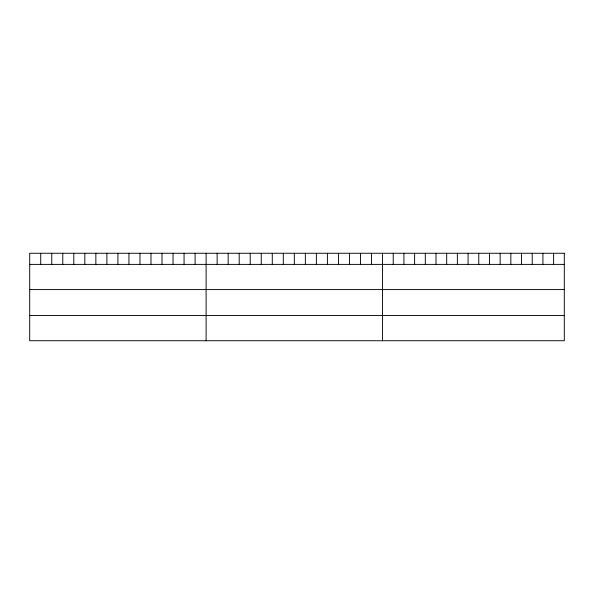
<?xml version="1.0" encoding="UTF-8"?>
<svg xmlns="http://www.w3.org/2000/svg" width="594" height="594" viewBox="0 0 594 594"><rect width="100%" height="100%" fill="white"/><g stroke="black" fill="none" stroke-linecap="round" stroke-linejoin="round"><path stroke-width="0.89" d="M29.7 264.389L564.3 264.389M29.7 289.582L564.3 289.582M29.7 315.54L564.3 315.54M553.608 253.267L553.608 264.389M542.916 253.267L542.916 264.389M532.224 253.267L532.224 264.389M521.532 253.267L521.532 264.389M510.84 253.267L510.84 264.389M500.148 253.267L500.148 264.389M489.456 253.267L489.456 264.389M478.764 253.267L478.764 264.389M468.072 253.267L468.072 264.389M457.38 253.267L457.38 264.389M446.688 253.267L446.688 264.389M435.996 253.267L435.996 264.389M425.304 253.267L425.304 264.389M414.612 253.267L414.612 264.389M403.92 253.267L403.92 264.389M393.228 253.267L393.228 264.389M382.536 253.267L382.536 340.733M371.51 253.267L371.51 264.389M360.484 253.267L360.484 264.389M349.458 253.267L349.458 264.389M338.432 253.267L338.432 264.389M327.405 253.267L327.405 264.389M316.379 253.267L316.379 264.389M305.353 253.267L305.353 264.389M294.327 253.267L294.327 264.389M283.301 253.267L283.301 264.389M272.275 253.267L272.275 264.389M261.249 253.267L261.249 264.389M250.223 253.267L250.223 264.389M239.196 253.267L239.196 264.389M228.17 253.267L228.17 264.389M217.144 253.267L217.144 264.389M206.118 253.267L206.118 340.733M195.092 253.267L195.092 264.389M184.066 253.267L184.066 264.389M173.04 253.267L173.04 264.389M162.013 253.267L162.013 264.389M150.987 253.267L150.987 264.389M139.961 253.267L139.961 264.389M128.935 253.267L128.935 264.389M117.909 253.267L117.909 264.389M106.883 253.267L106.883 264.389M95.857 253.267L95.857 264.389M84.831 253.267L84.831 264.389M73.805 253.267L73.805 264.389M62.778 253.267L62.778 264.389M51.752 253.267L51.752 264.389M40.726 253.267L40.726 264.389M564.3 253.267L29.7 253.267L29.7 340.733L564.3 340.733L564.3 253.267"/></g></svg>
